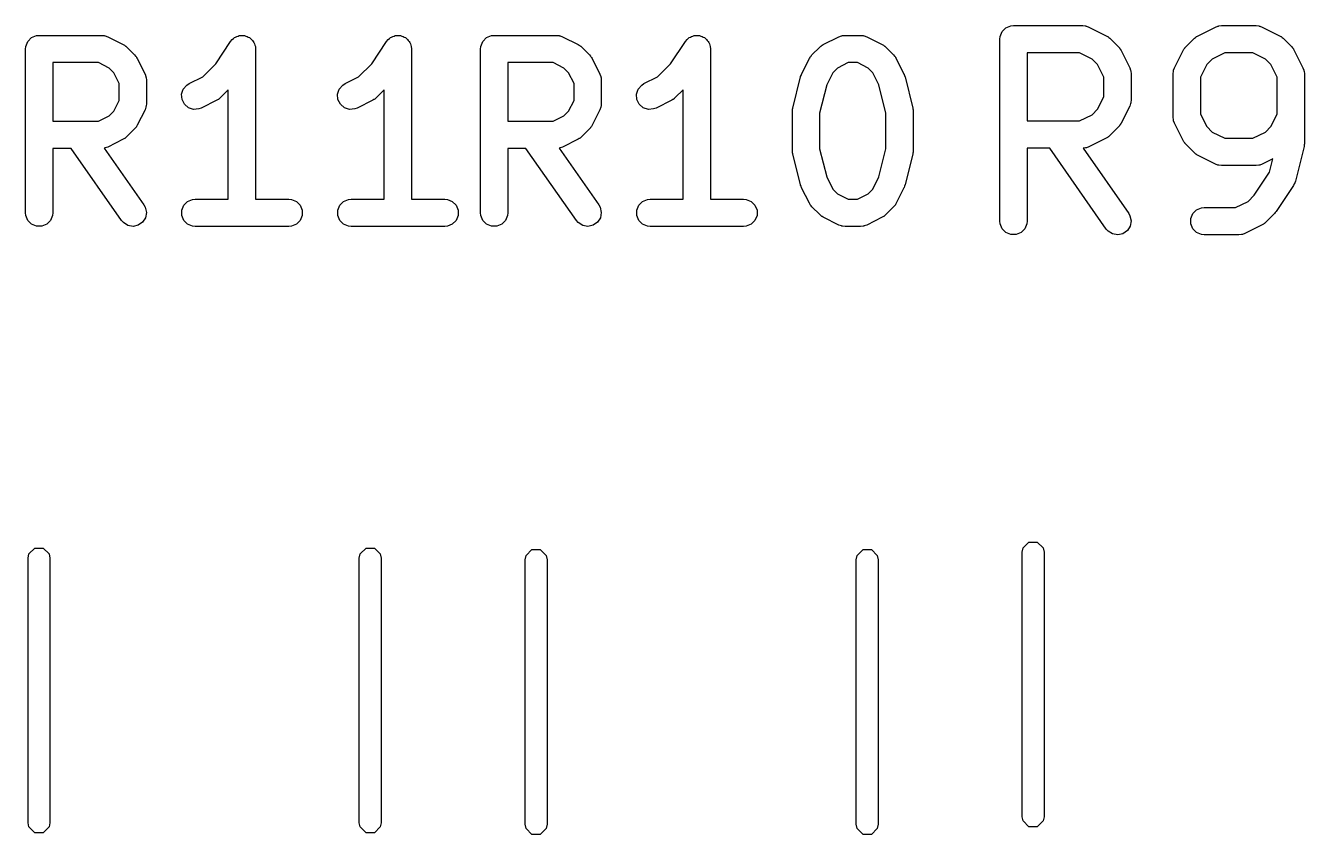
# Model space of a CAD drawing. Header units: millimetres. Extents: x 113.4 to 170.4, y -113 to -74.5.
# Drawn here: x 142.23 to 149.26, y -99.82 to -95.38 of the extents above; entities that cross this region are included whole.
import ezdxf

# ---------------------------------------------------------------- set-up
doc = ezdxf.new("R2010")
doc.units = ezdxf.units.MM
doc.layers.add('F.Silkscreen', color=41, linetype='CONTINUOUS', true_color=0xf2eda1)

msp = doc.modelspace()

# ---------------------------------------------------------------- linework, layer by layer
at = {"layer": 'F.Silkscreen', "linetype": 'CONTINUOUS'}
for p, q in [((142.244782, -95.466889), (142.265474, -95.446197)), ((142.265474, -95.446197), (142.29251, -95.434998)), ((142.29251, -95.434998), (142.307142, -95.433557)), ((142.307142, -95.433557), (142.649999, -95.433557)), ((142.649999, -95.433557), (142.664631, -95.434998)), ((142.664631, -95.434998), (142.66712, -95.436029)), ((142.66712, -95.436029), (142.669808, -95.43622)), ((142.669808, -95.43622), (142.68354, -95.441475)), ((142.68354, -95.441475), (142.769255, -95.484332)), ((143.374509, -95.451447), (143.37976, -95.446197)), ((143.37976, -95.446197), (143.386549, -95.443384)), ((143.386549, -95.443384), (143.392655, -95.439296)), ((143.392655, -95.439296), (143.399935, -95.437839)), ((143.399935, -95.437839), (143.406796, -95.434998)), ((143.406796, -95.434998), (143.414144, -95.434998)), ((143.414144, -95.434998), (143.421349, -95.433557)), ((143.421349, -95.433557), (143.428633, -95.434998)), ((143.428633, -95.434998), (143.43606, -95.434998)), ((143.43606, -95.434998), (143.442848, -95.43781)), ((143.442848, -95.43781), (143.450057, -95.439236)), ((143.450057, -95.439236), (143.456235, -95.443355)), ((143.456235, -95.443355), (143.463096, -95.446197)), ((143.463096, -95.446197), (143.468291, -95.451392)), ((144.231652, -95.451447), (144.236903, -95.446197)), ((144.236903, -95.446197), (144.243692, -95.443384)), ((144.243692, -95.443384), (144.249798, -95.439296)), ((144.249798, -95.439296), (144.257078, -95.437839)), ((144.257078, -95.437839), (144.263939, -95.434998)), ((144.263939, -95.434998), (144.271287, -95.434998)), ((144.271287, -95.434998), (144.278492, -95.433557)), ((144.278492, -95.433557), (144.285776, -95.434998)), ((144.285776, -95.434998), (144.293203, -95.434998)), ((144.293203, -95.434998), (144.299991, -95.43781)), ((144.299991, -95.43781), (144.3072, -95.439236)), ((144.3072, -95.439236), (144.313378, -95.443355)), ((144.313378, -95.443355), (144.320239, -95.446197)), ((144.320239, -95.446197), (144.325434, -95.451392)), ((144.744782, -95.466889), (144.765474, -95.446197)), ((144.765474, -95.446197), (144.79251, -95.434998)), ((144.79251, -95.434998), (144.807142, -95.433557)), ((144.807142, -95.433557), (145.149999, -95.433557)), ((145.149999, -95.433557), (145.164631, -95.434998)), ((145.164631, -95.434998), (145.16712, -95.436029)), ((145.16712, -95.436029), (145.169808, -95.43622)), ((145.169808, -95.43622), (145.18354, -95.441475)), ((145.18354, -95.441475), (145.269255, -95.484332)), ((145.874509, -95.451447), (145.87976, -95.446197)), ((145.87976, -95.446197), (145.886549, -95.443384)), ((145.886549, -95.443384), (145.892655, -95.439296)), ((145.892655, -95.439296), (145.899935, -95.437839)), ((145.899935, -95.437839), (145.906796, -95.434998)), ((145.906796, -95.434998), (145.914144, -95.434998)), ((145.914144, -95.434998), (145.921349, -95.433557)), ((145.921349, -95.433557), (145.928633, -95.434998)), ((145.928633, -95.434998), (145.93606, -95.434998)), ((145.93606, -95.434998), (145.942848, -95.43781)), ((145.942848, -95.43781), (145.950057, -95.439236)), ((145.950057, -95.439236), (145.956235, -95.443355)), ((145.956235, -95.443355), (145.963096, -95.446197)), ((145.963096, -95.446197), (145.968291, -95.451392)), ((146.616459, -95.484332), (146.702173, -95.441475)), ((146.702173, -95.441475), (146.715905, -95.43622)), ((146.715905, -95.43622), (146.718592, -95.436029)), ((146.718592, -95.436029), (146.721082, -95.434998)), ((146.721082, -95.434998), (146.735714, -95.433557)), ((146.735714, -95.433557), (146.821428, -95.433557)), ((146.821428, -95.433557), (146.83606, -95.434998)), ((146.83606, -95.434998), (146.838549, -95.436029)), ((146.838549, -95.436029), (146.841237, -95.43622)), ((146.841237, -95.43622), (146.854969, -95.441475)), ((146.854969, -95.441475), (146.940683, -95.484332)), ((147.586905, -95.454819), (147.588346, -95.440187)), ((147.588346, -95.440187), (147.599545, -95.413151)), ((147.599545, -95.413151), (147.620237, -95.392459)), ((147.620237, -95.392459), (147.647273, -95.38126)), ((147.647273, -95.38126), (147.661905, -95.379819)), ((147.661905, -95.379819), (148.042857, -95.379819)), ((148.042857, -95.379819), (148.057489, -95.38126)), ((148.057489, -95.38126), (148.059978, -95.382291)), ((148.059978, -95.382291), (148.062666, -95.382482)), ((148.062666, -95.382482), (148.076398, -95.387737)), ((148.076398, -95.387737), (148.171636, -95.435356)), ((148.171636, -95.435356), (148.177935, -95.43932)), ((148.177935, -95.43932), (148.179763, -95.440078)), ((148.179763, -95.440078), (148.181819, -95.441766)), ((148.181819, -95.441766), (148.184079, -95.443188)), ((148.184079, -95.443188), (148.185378, -95.444686)), ((148.185378, -95.444686), (148.191128, -95.449405)), ((148.656491, -95.449405), (148.66224, -95.444686)), ((148.66224, -95.444686), (148.66354, -95.443188)), ((148.66354, -95.443188), (148.665799, -95.441766)), ((148.665799, -95.441766), (148.667856, -95.440078)), ((148.667856, -95.440078), (148.669683, -95.43932)), ((148.669683, -95.43932), (148.675983, -95.435356)), ((148.675983, -95.435356), (148.771221, -95.387737)), ((148.771221, -95.387737), (148.784952, -95.382482)), ((148.784952, -95.382482), (148.787641, -95.38229)), ((148.787641, -95.38229), (148.79013, -95.38126)), ((148.79013, -95.38126), (148.804762, -95.379819)), ((148.804762, -95.379819), (148.995238, -95.379819)), ((148.995238, -95.379819), (149.00987, -95.38126)), ((149.00987, -95.38126), (149.012359, -95.382291)), ((149.012359, -95.382291), (149.015047, -95.382482)), ((149.015047, -95.382482), (149.028779, -95.387737)), ((149.028779, -95.387737), (149.124017, -95.435356)), ((149.124017, -95.435356), (149.130316, -95.43932)), ((149.130316, -95.43932), (149.132144, -95.440078)), ((149.132144, -95.440078), (149.1342, -95.441766)), ((149.1342, -95.441766), (149.13646, -95.443188)), ((149.13646, -95.443188), (149.137759, -95.444686)), ((149.137759, -95.444686), (149.143509, -95.449405)), ((142.232142, -95.508557), (142.233583, -95.493925)), ((142.232142, -96.408557), (142.232142, -95.508557)), ((142.233583, -95.493925), (142.244782, -95.466889)), ((142.769255, -95.484332), (142.775554, -95.488296)), ((142.775554, -95.488296), (142.777382, -95.489054)), ((142.777382, -95.489054), (142.779438, -95.490742)), ((142.779438, -95.490742), (142.781698, -95.492164)), ((142.781698, -95.492164), (142.782997, -95.493662)), ((142.782997, -95.493662), (142.788747, -95.498381)), ((142.788747, -95.498381), (142.831604, -95.541238)), ((143.277428, -95.589347), (143.359024, -95.466955)), ((143.359024, -95.466955), (143.359057, -95.466913)), ((143.359057, -95.466913), (143.359068, -95.466889)), ((143.359068, -95.466889), (143.359123, -95.466833)), ((143.359123, -95.466833), (143.36834, -95.455579)), ((143.36834, -95.455579), (143.374509, -95.451447)), ((143.468291, -95.451392), (143.474406, -95.455469)), ((143.474406, -95.455469), (143.478537, -95.461638)), ((143.478537, -95.461638), (143.483788, -95.466889)), ((143.483788, -95.466889), (143.4866, -95.473678)), ((143.4866, -95.473678), (143.490689, -95.479784)), ((143.490689, -95.479784), (143.492145, -95.487064)), ((143.492145, -95.487064), (143.494987, -95.493925)), ((143.494987, -95.493925), (143.496412, -95.508401)), ((143.496412, -95.508401), (143.496428, -95.508478)), ((143.496428, -95.508478), (143.496422, -95.508504)), ((143.496422, -95.508504), (143.496428, -95.508557)), ((143.496428, -95.508557), (143.496428, -96.333557)), ((144.134571, -95.589347), (144.216167, -95.466955)), ((144.216167, -95.466955), (144.2162, -95.466913)), ((144.2162, -95.466913), (144.216211, -95.466889)), ((144.216211, -95.466889), (144.216266, -95.466833)), ((144.216266, -95.466833), (144.225483, -95.455579)), ((144.225483, -95.455579), (144.231652, -95.451447)), ((144.325434, -95.451392), (144.331549, -95.455469)), ((144.331549, -95.455469), (144.33568, -95.461638)), ((144.33568, -95.461638), (144.340931, -95.466889)), ((144.340931, -95.466889), (144.343743, -95.473678)), ((144.343743, -95.473678), (144.347832, -95.479784)), ((144.347832, -95.479784), (144.349288, -95.487064)), ((144.349288, -95.487064), (144.35213, -95.493925)), ((144.35213, -95.493925), (144.353555, -95.508401)), ((144.353555, -95.508401), (144.353571, -95.508478)), ((144.353571, -95.508478), (144.353565, -95.508504)), ((144.353565, -95.508504), (144.353571, -95.508557)), ((144.353571, -95.508557), (144.353571, -96.333557)), ((144.732142, -95.508557), (144.733583, -95.493925)), ((144.732142, -96.408557), (144.732142, -95.508557)), ((144.733583, -95.493925), (144.744782, -95.466889)), ((145.269255, -95.484332), (145.275554, -95.488296)), ((145.275554, -95.488296), (145.277382, -95.489054)), ((145.277382, -95.489054), (145.279438, -95.490742)), ((145.279438, -95.490742), (145.281698, -95.492164)), ((145.281698, -95.492164), (145.282997, -95.493662)), ((145.282997, -95.493662), (145.288747, -95.498381)), ((145.288747, -95.498381), (145.331604, -95.541238)), ((145.777428, -95.589347), (145.859024, -95.466955)), ((145.859024, -95.466955), (145.859057, -95.466913)), ((145.859057, -95.466913), (145.859068, -95.466889)), ((145.859068, -95.466889), (145.859123, -95.466833)), ((145.859123, -95.466833), (145.86834, -95.455579)), ((145.86834, -95.455579), (145.874509, -95.451447)), ((145.968291, -95.451392), (145.974406, -95.455469)), ((145.974406, -95.455469), (145.978537, -95.461638)), ((145.978537, -95.461638), (145.983788, -95.466889)), ((145.983788, -95.466889), (145.9866, -95.473678)), ((145.9866, -95.473678), (145.990689, -95.479784)), ((145.990689, -95.479784), (145.992145, -95.487064)), ((145.992145, -95.487064), (145.994987, -95.493925)), ((145.994987, -95.493925), (145.996412, -95.508401)), ((145.996412, -95.508401), (145.996428, -95.508478)), ((145.996428, -95.508478), (145.996422, -95.508504)), ((145.996422, -95.508504), (145.996428, -95.508557)), ((145.996428, -95.508557), (145.996428, -96.333557)), ((146.55411, -95.541237), (146.596968, -95.49838)), ((146.596968, -95.49838), (146.602716, -95.493662)), ((146.602716, -95.493662), (146.604016, -95.492164)), ((146.604016, -95.492164), (146.606274, -95.490742)), ((146.606274, -95.490742), (146.608333, -95.489053)), ((146.608333, -95.489053), (146.610162, -95.488295)), ((146.610162, -95.488295), (146.616459, -95.484332)), ((146.940683, -95.484332), (146.946979, -95.488295)), ((146.946979, -95.488295), (146.948809, -95.489053)), ((146.948809, -95.489053), (146.950867, -95.490742)), ((146.950867, -95.490742), (146.953126, -95.492164)), ((146.953126, -95.492164), (146.954425, -95.493662)), ((146.954425, -95.493662), (146.960174, -95.49838)), ((146.960174, -95.49838), (147.003033, -95.541238)), ((147.586905, -96.454819), (147.586905, -95.454819)), ((148.191128, -95.449405), (148.238747, -95.497024)), ((148.238747, -95.497024), (148.243465, -95.502773)), ((148.243465, -95.502773), (148.244964, -95.504073)), ((148.244964, -95.504073), (148.246385, -95.506332)), ((148.246385, -95.506332), (148.248074, -95.508389)), ((148.248074, -95.508389), (148.248831, -95.510216)), ((148.248831, -95.510216), (148.252796, -95.516516)), ((148.252796, -95.516516), (148.300415, -95.611754)), ((148.547204, -95.611754), (148.594823, -95.516516)), ((148.594823, -95.516516), (148.598787, -95.510216)), ((148.598787, -95.510216), (148.599545, -95.508389)), ((148.599545, -95.508389), (148.601233, -95.506332)), ((148.601233, -95.506332), (148.602655, -95.504073)), ((148.602655, -95.504073), (148.604153, -95.502773)), ((148.604153, -95.502773), (148.608872, -95.497024)), ((148.608872, -95.497024), (148.656491, -95.449405)), ((149.143509, -95.449405), (149.191128, -95.497024)), ((149.191128, -95.497024), (149.195846, -95.502773)), ((149.195846, -95.502773), (149.197345, -95.504073)), ((149.197345, -95.504073), (149.198766, -95.506332)), ((149.198766, -95.506332), (149.200455, -95.508389)), ((149.200455, -95.508389), (149.201212, -95.510216)), ((149.201212, -95.510216), (149.205177, -95.516516)), ((149.205177, -95.516516), (149.252796, -95.611754)), ((142.632294, -95.583557), (142.382142, -95.583557)), ((142.382142, -95.583557), (142.382142, -95.904985)), ((142.691287, -95.613053), (142.632294, -95.583557)), ((142.831604, -95.541238), (142.836322, -95.546987)), ((142.836322, -95.546987), (142.837821, -95.548287)), ((142.837821, -95.548287), (142.839242, -95.550546)), ((142.839242, -95.550546), (142.840931, -95.552603)), ((142.840931, -95.552603), (142.841688, -95.55443)), ((142.841688, -95.55443), (142.845653, -95.56073)), ((142.845653, -95.56073), (142.88851, -95.646444)), ((145.132294, -95.583557), (144.882142, -95.583557)), ((144.882142, -95.583557), (144.882142, -95.904985)), ((145.191287, -95.613053), (145.132294, -95.583557)), ((145.331604, -95.541238), (145.336322, -95.546987)), ((145.336322, -95.546987), (145.337821, -95.548287)), ((145.337821, -95.548287), (145.339242, -95.550546)), ((145.339242, -95.550546), (145.340931, -95.552603)), ((145.340931, -95.552603), (145.341688, -95.55443)), ((145.341688, -95.55443), (145.345653, -95.56073)), ((145.345653, -95.56073), (145.38851, -95.646444)), ((146.497203, -95.646444), (146.54006, -95.56073)), ((146.54006, -95.56073), (146.544024, -95.55443)), ((146.544024, -95.55443), (146.544782, -95.552603)), ((146.544782, -95.552603), (146.546469, -95.550546)), ((146.546469, -95.550546), (146.547892, -95.548287)), ((146.547892, -95.548287), (146.549391, -95.546986)), ((146.549391, -95.546986), (146.55411, -95.541237)), ((146.753419, -95.583557), (146.694426, -95.613053)), ((146.803723, -95.583557), (146.753419, -95.583557)), ((146.862715, -95.613053), (146.803723, -95.583557)), ((147.003033, -95.541238), (147.007751, -95.546987)), ((147.007751, -95.546987), (147.00925, -95.548287)), ((147.00925, -95.548287), (147.010671, -95.550546)), ((147.010671, -95.550546), (147.01236, -95.552603)), ((147.01236, -95.552603), (147.013117, -95.55443)), ((147.013117, -95.55443), (147.017082, -95.56073)), ((147.017082, -95.56073), (147.059939, -95.646444)), ((148.025152, -95.529819), (147.736905, -95.529819)), ((147.736905, -95.529819), (147.736905, -95.903628)), ((148.093668, -95.564077), (148.025152, -95.529819)), ((148.124075, -95.594484), (148.093668, -95.564077)), ((148.753951, -95.564077), (148.723544, -95.594484)), ((148.822467, -95.529819), (148.753951, -95.564077)), ((148.977533, -95.529819), (148.822467, -95.529819)), ((149.046049, -95.564077), (148.977533, -95.529819)), ((149.076456, -95.594484), (149.046049, -95.564077)), ((142.716932, -95.638698), (142.691287, -95.613053)), ((142.746428, -95.69769), (142.716932, -95.638698)), ((142.88851, -95.646444), (142.893765, -95.660176)), ((143.205572, -95.661203), (143.277428, -95.589347)), ((144.062715, -95.661203), (144.134571, -95.589347)), ((145.216932, -95.638698), (145.191287, -95.613053)), ((145.246428, -95.69769), (145.216932, -95.638698)), ((145.38851, -95.646444), (145.393765, -95.660176)), ((145.705572, -95.661203), (145.777428, -95.589347)), ((146.491948, -95.660176), (146.494275, -95.654094)), ((146.494275, -95.654094), (146.496471, -95.647949)), ((146.496471, -95.647949), (146.496793, -95.647513)), ((146.496793, -95.647513), (146.497203, -95.646444)), ((146.66878, -95.638698), (146.635049, -95.70616)), ((146.694426, -95.613053), (146.66878, -95.638698)), ((146.888361, -95.638698), (146.862715, -95.613053)), ((146.922092, -95.70616), (146.888361, -95.638698)), ((147.059939, -95.646444), (147.060348, -95.647513)), ((147.060348, -95.647513), (147.060671, -95.647949)), ((147.060671, -95.647949), (147.062866, -95.654094)), ((147.062866, -95.654094), (147.065194, -95.660176)), ((148.158333, -95.663), (148.124075, -95.594484)), ((148.300415, -95.611754), (148.30567, -95.625485)), ((148.30567, -95.625485), (148.305861, -95.628174)), ((148.305861, -95.628174), (148.306892, -95.630663)), ((148.306892, -95.630663), (148.308333, -95.645295)), ((148.308333, -95.645295), (148.308333, -95.788152)), ((148.539286, -95.645295), (148.540727, -95.630663)), ((148.539286, -95.88339), (148.539286, -95.645295)), ((148.540727, -95.630663), (148.541758, -95.628173)), ((148.541758, -95.628173), (148.541949, -95.625486)), ((148.541949, -95.625486), (148.547204, -95.611754)), ((148.723544, -95.594484), (148.689286, -95.663)), ((149.110714, -95.663), (149.076456, -95.594484)), ((149.252796, -95.611754), (149.258051, -95.625485)), ((149.258051, -95.625485), (149.258242, -95.628174)), ((149.258242, -95.628174), (149.259273, -95.630663)), ((149.259273, -95.630663), (149.260714, -95.645295)), ((149.260714, -95.645295), (149.260714, -96.026247)), ((142.746428, -95.790852), (142.746428, -95.69769)), ((142.893765, -95.660176), (142.893955, -95.662863)), ((142.893955, -95.662863), (142.894987, -95.665353)), ((142.894987, -95.665353), (142.896428, -95.679985)), ((142.896428, -95.679985), (142.896428, -95.808557)), ((143.089874, -95.75632), (143.099127, -95.728559)), ((143.099127, -95.728559), (143.118301, -95.706451)), ((143.118301, -95.706451), (143.130743, -95.698618)), ((143.130743, -95.698618), (143.205572, -95.661203)), ((143.947017, -95.75632), (143.95627, -95.728559)), ((143.95627, -95.728559), (143.975444, -95.706451)), ((143.975444, -95.706451), (143.987886, -95.698618)), ((143.987886, -95.698618), (144.062715, -95.661203)), ((145.246428, -95.790852), (145.246428, -95.69769)), ((145.393765, -95.660176), (145.393955, -95.662863)), ((145.393955, -95.662863), (145.394987, -95.665353)), ((145.394987, -95.665353), (145.396428, -95.679985)), ((145.396428, -95.679985), (145.396428, -95.808557)), ((145.589874, -95.75632), (145.599127, -95.728559)), ((145.599127, -95.728559), (145.618301, -95.706451)), ((145.618301, -95.706451), (145.630743, -95.698618)), ((145.630743, -95.698618), (145.705572, -95.661203)), ((146.448667, -95.833224), (146.491524, -95.661795)), ((146.491524, -95.661795), (146.491909, -95.660715)), ((146.491909, -95.660715), (146.491948, -95.660176)), ((146.635049, -95.70616), (146.596428, -95.860647)), ((146.960714, -95.860647), (146.922092, -95.70616)), ((147.065194, -95.660176), (147.065232, -95.660715)), ((147.065232, -95.660715), (147.065618, -95.661795)), ((147.065618, -95.661795), (147.108475, -95.833224)), ((148.158333, -95.770447), (148.158333, -95.663)), ((148.689286, -95.663), (148.689286, -95.865685)), ((149.110714, -95.865685), (149.110714, -95.663)), ((142.716932, -95.849844), (142.746428, -95.790852)), ((143.091948, -95.78551), (143.089874, -95.75632)), ((143.105036, -95.811684), (143.091948, -95.78551)), ((143.283541, -95.789924), (143.197827, -95.832782)), ((143.289837, -95.78596), (143.283541, -95.789924)), ((143.291666, -95.785203), (143.289837, -95.78596)), ((143.293725, -95.783512), (143.291666, -95.785203)), ((143.295984, -95.782091), (143.293725, -95.783512)), ((143.297282, -95.780593), (143.295984, -95.782091)), ((143.303032, -95.775875), (143.297282, -95.780593)), ((143.346428, -95.732479), (143.303032, -95.775875)), ((143.346428, -96.333557), (143.346428, -95.732479)), ((143.949091, -95.78551), (143.947017, -95.75632)), ((143.962179, -95.811684), (143.949091, -95.78551)), ((144.140684, -95.789924), (144.05497, -95.832782)), ((144.14698, -95.78596), (144.140684, -95.789924)), ((144.148809, -95.785203), (144.14698, -95.78596)), ((144.150868, -95.783512), (144.148809, -95.785203)), ((144.153127, -95.782091), (144.150868, -95.783512)), ((144.154425, -95.780593), (144.153127, -95.782091)), ((144.160175, -95.775875), (144.154425, -95.780593)), ((144.203571, -95.732479), (144.160175, -95.775875)), ((144.203571, -96.333557), (144.203571, -95.732479)), ((145.216932, -95.849844), (145.246428, -95.790852)), ((145.591948, -95.78551), (145.589874, -95.75632)), ((145.605036, -95.811684), (145.591948, -95.78551)), ((145.783541, -95.789924), (145.697827, -95.832782)), ((145.789837, -95.78596), (145.783541, -95.789924)), ((145.791666, -95.785203), (145.789837, -95.78596)), ((145.793725, -95.783512), (145.791666, -95.785203)), ((145.795984, -95.782091), (145.793725, -95.783512)), ((145.797282, -95.780593), (145.795984, -95.782091)), ((145.803032, -95.775875), (145.797282, -95.780593)), ((145.846428, -95.732479), (145.803032, -95.775875)), ((145.846428, -96.333557), (145.846428, -95.732479)), ((148.124075, -95.838963), (148.158333, -95.770447)), ((148.308333, -95.788152), (148.306892, -95.802784)), ((142.691287, -95.875488), (142.716932, -95.849844)), ((142.88851, -95.842098), (142.845653, -95.927812)), ((142.893765, -95.828366), (142.88851, -95.842098)), ((142.893955, -95.825678), (142.893765, -95.828366)), ((142.894987, -95.823189), (142.893955, -95.825678)), ((142.896428, -95.808557), (142.894987, -95.823189)), ((143.127144, -95.830858), (143.105036, -95.811684)), ((143.154905, -95.840111), (143.127144, -95.830858)), ((143.184095, -95.838037), (143.154905, -95.840111)), ((143.197827, -95.832782), (143.184095, -95.838037)), ((143.984287, -95.830858), (143.962179, -95.811684)), ((144.012048, -95.840111), (143.984287, -95.830858)), ((144.041238, -95.838037), (144.012048, -95.840111)), ((144.05497, -95.832782), (144.041238, -95.838037)), ((145.191287, -95.875488), (145.216932, -95.849844)), ((145.38851, -95.842098), (145.345653, -95.927812)), ((145.393765, -95.828366), (145.38851, -95.842098)), ((145.393955, -95.825678), (145.393765, -95.828366)), ((145.394987, -95.823189), (145.393955, -95.825678)), ((145.396428, -95.808557), (145.394987, -95.823189)), ((145.627144, -95.830858), (145.605036, -95.811684)), ((145.654905, -95.840111), (145.627144, -95.830858)), ((145.684095, -95.838037), (145.654905, -95.840111)), ((145.697827, -95.832782), (145.684095, -95.838037)), ((146.446428, -95.851414), (146.446679, -95.84886)), ((146.446428, -96.0657), (146.446428, -95.851414)), ((146.446517, -95.847769), (146.447325, -95.842296)), ((146.446679, -95.84886), (146.446517, -95.847769)), ((146.447325, -95.842296), (146.447869, -95.836782)), ((146.447869, -95.836782), (146.448292, -95.83576)), ((146.448292, -95.83576), (146.448667, -95.833224)), ((146.596428, -95.860647), (146.596428, -96.056466)), ((146.960714, -96.056466), (146.960714, -95.860647)), ((147.108475, -95.833224), (147.10885, -95.835761)), ((147.10885, -95.835761), (147.109273, -95.836782)), ((147.109273, -95.836782), (147.109814, -95.842284)), ((147.109814, -95.842284), (147.110626, -95.847769)), ((147.110626, -95.847769), (147.110462, -95.848864)), ((147.110462, -95.848864), (147.110714, -95.851414)), ((147.110714, -95.851414), (147.110714, -96.0657)), ((148.025152, -95.903628), (148.093668, -95.86937)), ((148.093668, -95.86937), (148.124075, -95.838963)), ((148.300415, -95.821693), (148.252796, -95.916931)), ((148.30567, -95.807962), (148.300415, -95.821693)), ((148.305861, -95.805272), (148.30567, -95.807962)), ((148.306892, -95.802784), (148.305861, -95.805272)), ((148.689286, -95.865685), (148.723544, -95.934201)), ((149.076456, -95.934201), (149.110714, -95.865685)), ((142.382142, -95.904985), (142.632294, -95.904985)), ((142.632294, -95.904985), (142.691287, -95.875488)), ((142.839242, -95.937995), (142.837821, -95.940255)), ((142.840931, -95.935939), (142.839242, -95.937995)), ((142.841688, -95.934111), (142.840931, -95.935939)), ((142.845653, -95.927812), (142.841688, -95.934111)), ((144.882142, -95.904985), (145.132294, -95.904985)), ((145.132294, -95.904985), (145.191287, -95.875488)), ((145.339242, -95.937995), (145.337821, -95.940255)), ((145.340931, -95.935939), (145.339242, -95.937995)), ((145.341688, -95.934111), (145.340931, -95.935939)), ((145.345653, -95.927812), (145.341688, -95.934111)), ((147.736905, -95.903628), (148.025152, -95.903628)), ((148.238747, -95.936423), (148.191128, -95.984042)), ((148.243465, -95.930673), (148.238747, -95.936423)), ((148.244964, -95.929374), (148.243465, -95.930673)), ((148.246385, -95.927114), (148.244964, -95.929374)), ((148.248074, -95.925058), (148.246385, -95.927114)), ((148.248831, -95.92323), (148.248074, -95.925058)), ((148.252796, -95.916931), (148.248831, -95.92323)), ((148.540727, -95.898022), (148.539286, -95.88339)), ((148.541758, -95.900511), (148.540727, -95.898022)), ((148.541949, -95.903199), (148.541758, -95.900511)), ((148.547204, -95.916931), (148.541949, -95.903199)), ((148.594823, -96.012169), (148.547204, -95.916931)), ((148.723544, -95.934201), (148.753951, -95.964608)), ((149.046049, -95.964608), (149.076456, -95.934201)), ((142.769255, -96.00421), (142.68354, -96.047067)), ((142.775554, -96.000245), (142.769255, -96.00421)), ((142.777382, -95.999488), (142.775554, -96.000245)), ((142.779438, -95.997799), (142.777382, -95.999488)), ((142.781698, -95.996378), (142.779438, -95.997799)), ((142.782997, -95.994879), (142.781698, -95.996378)), ((142.788747, -95.990161), (142.782997, -95.994879)), ((142.831604, -95.947304), (142.788747, -95.990161)), ((142.836322, -95.941554), (142.831604, -95.947304)), ((142.837821, -95.940255), (142.836322, -95.941554)), ((145.269255, -96.00421), (145.18354, -96.047067)), ((145.275554, -96.000245), (145.269255, -96.00421)), ((145.277382, -95.999488), (145.275554, -96.000245)), ((145.279438, -95.997799), (145.277382, -95.999488)), ((145.281698, -95.996378), (145.279438, -95.997799)), ((145.282997, -95.994879), (145.281698, -95.996378)), ((145.288747, -95.990161), (145.282997, -95.994879)), ((145.331604, -95.947304), (145.288747, -95.990161)), ((145.336322, -95.941554), (145.331604, -95.947304)), ((145.337821, -95.940255), (145.336322, -95.941554)), ((148.171636, -95.998091), (148.076398, -96.04571)), ((148.177935, -95.994126), (148.171636, -95.998091)), ((148.179763, -95.993369), (148.177935, -95.994126)), ((148.181819, -95.99168), (148.179763, -95.993369)), ((148.184079, -95.990259), (148.181819, -95.99168)), ((148.185378, -95.98876), (148.184079, -95.990259)), ((148.191128, -95.984042), (148.185378, -95.98876)), ((148.753951, -95.964608), (148.822467, -95.998866)), ((148.822467, -95.998866), (148.977533, -95.998866)), ((148.977533, -95.998866), (149.046049, -95.964608)), ((142.482379, -96.054985), (142.382142, -96.054985)), ((142.382142, -96.054985), (142.382142, -96.408557)), ((142.759986, -96.451567), (142.482379, -96.054985)), ((142.664631, -96.053544), (142.664478, -96.053558)), ((142.664478, -96.053558), (142.882871, -96.365548)), ((142.66712, -96.052512), (142.664631, -96.053544)), ((142.669808, -96.052322), (142.66712, -96.052512)), ((142.68354, -96.047067), (142.669808, -96.052322)), ((144.982379, -96.054985), (144.882142, -96.054985)), ((144.882142, -96.054985), (144.882142, -96.408557)), ((145.259986, -96.451567), (144.982379, -96.054985)), ((145.164631, -96.053544), (145.164478, -96.053558)), ((145.164478, -96.053558), (145.382871, -96.365548)), ((145.16712, -96.052512), (145.164631, -96.053544)), ((145.169808, -96.052322), (145.16712, -96.052512)), ((145.18354, -96.047067), (145.169808, -96.052322)), ((146.446679, -96.068253), (146.446428, -96.0657)), ((146.446517, -96.069346), (146.446679, -96.068253)), ((146.447326, -96.074819), (146.446517, -96.069346)), ((146.447869, -96.080332), (146.447326, -96.074819)), ((146.448291, -96.081353), (146.447869, -96.080332)), ((146.596428, -96.056466), (146.635049, -96.210952)), ((146.922092, -96.210952), (146.960714, -96.056466)), ((147.109273, -96.080332), (147.10885, -96.081352)), ((147.109814, -96.074829), (147.109273, -96.080332)), ((147.110626, -96.069345), (147.109814, -96.074829)), ((147.110714, -96.0657), (147.110462, -96.068249)), ((147.110462, -96.068249), (147.110626, -96.069345)), ((147.860951, -96.053628), (147.736905, -96.053628)), ((147.736905, -96.053628), (147.736905, -96.454819)), ((148.171891, -96.497829), (147.860951, -96.053628)), ((148.057489, -96.052187), (148.043972, -96.053518)), ((148.043972, -96.053518), (148.294776, -96.41181)), ((148.059978, -96.051155), (148.057489, -96.052187)), ((148.062666, -96.050965), (148.059978, -96.051155)), ((148.076398, -96.04571), (148.062666, -96.050965)), ((148.598787, -96.018468), (148.594823, -96.012169)), ((148.599545, -96.020296), (148.598787, -96.018468)), ((148.601233, -96.022352), (148.599545, -96.020296)), ((148.602655, -96.024612), (148.601233, -96.022352)), ((148.604153, -96.025911), (148.602655, -96.024612)), ((148.608872, -96.031661), (148.604153, -96.025911)), ((148.656491, -96.07928), (148.608872, -96.031661)), ((148.66224, -96.083998), (148.656491, -96.07928)), ((149.258475, -96.044437), (149.210856, -96.234913)), ((149.25885, -96.0419), (149.258475, -96.044437)), ((149.259273, -96.040879), (149.25885, -96.0419)), ((149.259815, -96.035366), (149.259273, -96.040879)), ((149.260625, -96.029893), (149.259815, -96.035366)), ((149.260714, -96.026247), (149.260462, -96.0288)), ((149.260462, -96.0288), (149.260625, -96.029893)), ((146.448667, -96.08389), (146.448291, -96.081353)), ((146.491524, -96.255318), (146.448667, -96.08389)), ((147.108475, -96.08389), (147.065618, -96.255318)), ((147.10885, -96.081352), (147.108475, -96.08389)), ((148.66354, -96.085497), (148.66224, -96.083998)), ((148.665799, -96.086918), (148.66354, -96.085497)), ((148.667856, -96.088607), (148.665799, -96.086918)), ((148.669683, -96.089364), (148.667856, -96.088607)), ((148.675983, -96.093329), (148.669683, -96.089364)), ((148.771221, -96.140948), (148.675983, -96.093329)), ((148.784952, -96.146203), (148.771221, -96.140948)), ((148.787641, -96.146394), (148.784952, -96.146203)), ((148.79013, -96.147425), (148.787641, -96.146394)), ((148.804762, -96.148866), (148.79013, -96.147425)), ((148.995238, -96.148866), (148.804762, -96.148866)), ((149.00987, -96.147425), (148.995238, -96.148866)), ((149.012359, -96.146393), (149.00987, -96.147425)), ((149.015047, -96.146203), (149.012359, -96.146393)), ((149.028779, -96.140948), (149.015047, -96.146203)), ((149.087009, -96.111833), (149.028779, -96.140948)), ((149.068485, -96.185929), (149.087009, -96.111833)), ((146.635049, -96.210952), (146.668781, -96.278415)), ((146.888361, -96.278415), (146.922092, -96.210952)), ((148.98457, -96.3118), (149.068485, -96.185929)), ((146.491909, -96.256397), (146.491524, -96.255318)), ((146.491948, -96.256937), (146.491909, -96.256397)), ((146.494275, -96.263018), (146.491948, -96.256937)), ((146.496471, -96.269164), (146.494275, -96.263018)), ((146.496793, -96.269599), (146.496471, -96.269164)), ((146.497203, -96.270669), (146.496793, -96.269599)), ((146.54006, -96.356383), (146.497203, -96.270669)), ((146.668781, -96.278415), (146.694427, -96.304061)), ((146.862715, -96.304061), (146.888361, -96.278415)), ((147.059939, -96.270669), (147.017082, -96.356383)), ((147.060348, -96.269599), (147.059939, -96.270669)), ((147.060671, -96.269164), (147.060348, -96.269599)), ((147.062866, -96.263018), (147.060671, -96.269164)), ((147.065194, -96.256937), (147.062866, -96.263018)), ((147.065232, -96.256397), (147.065194, -96.256937)), ((147.065618, -96.255318), (147.065232, -96.256397)), ((149.200499, -96.258325), (149.105261, -96.401183)), ((149.204803, -96.25025), (149.200499, -96.258325)), ((149.205909, -96.248759), (149.204803, -96.25025)), ((149.206538, -96.246996), (149.205909, -96.248759)), ((149.207416, -96.245351), (149.206538, -96.246996)), ((149.207774, -96.243536), (149.207416, -96.245351)), ((149.210856, -96.234913), (149.207774, -96.243536)), ((143.101925, -96.366889), (143.122617, -96.346197)), ((143.122617, -96.346197), (143.149653, -96.334998)), ((143.149653, -96.334998), (143.164285, -96.333557)), ((143.164285, -96.333557), (143.346428, -96.333557)), ((143.496428, -96.333557), (143.678571, -96.333557)), ((143.678571, -96.333557), (143.693203, -96.334998)), ((143.693203, -96.334998), (143.720239, -96.346197)), ((143.720239, -96.346197), (143.740931, -96.366889)), ((143.959068, -96.366889), (143.97976, -96.346197)), ((143.97976, -96.346197), (144.006796, -96.334998)), ((144.006796, -96.334998), (144.021428, -96.333557)), ((144.021428, -96.333557), (144.203571, -96.333557)), ((144.353571, -96.333557), (144.535714, -96.333557)), ((144.535714, -96.333557), (144.550346, -96.334998)), ((144.550346, -96.334998), (144.577382, -96.346197)), ((144.577382, -96.346197), (144.598074, -96.366889)), ((145.601925, -96.366889), (145.622617, -96.346197)), ((145.622617, -96.346197), (145.649653, -96.334998)), ((145.649653, -96.334998), (145.664285, -96.333557)), ((145.664285, -96.333557), (145.846428, -96.333557)), ((145.996428, -96.333557), (146.178571, -96.333557)), ((146.178571, -96.333557), (146.193203, -96.334998)), ((146.193203, -96.334998), (146.220239, -96.346197)), ((146.220239, -96.346197), (146.240931, -96.366889)), ((146.544024, -96.362682), (146.54006, -96.356383)), ((146.694427, -96.304061), (146.753419, -96.333557)), ((146.753419, -96.333557), (146.803723, -96.333557)), ((146.803723, -96.333557), (146.862715, -96.304061)), ((147.017082, -96.356383), (147.013117, -96.362682)), ((148.882295, -96.379819), (148.95081, -96.345561)), ((148.95081, -96.345561), (148.98457, -96.3118)), ((142.233583, -96.423189), (142.232142, -96.408557)), ((142.244782, -96.450225), (142.233583, -96.423189)), ((142.380701, -96.423189), (142.369502, -96.450225)), ((142.382142, -96.408557), (142.380701, -96.423189)), ((142.882871, -96.365548), (142.890081, -96.378361)), ((142.890081, -96.378361), (142.896411, -96.406932)), ((142.896411, -96.406932), (142.891325, -96.43575)), ((143.090726, -96.393925), (143.101925, -96.366889)), ((143.090726, -96.423189), (143.090726, -96.393925)), ((143.101925, -96.450225), (143.090726, -96.423189)), ((143.740931, -96.366889), (143.75213, -96.393925)), ((143.75213, -96.423189), (143.740931, -96.450225)), ((143.75213, -96.393925), (143.75213, -96.423189)), ((143.947869, -96.393925), (143.959068, -96.366889)), ((143.947869, -96.423189), (143.947869, -96.393925)), ((143.959068, -96.450225), (143.947869, -96.423189)), ((144.598074, -96.366889), (144.609273, -96.393925)), ((144.609273, -96.423189), (144.598074, -96.450225)), ((144.609273, -96.393925), (144.609273, -96.423189)), ((144.733583, -96.423189), (144.732142, -96.408557)), ((144.744782, -96.450225), (144.733583, -96.423189)), ((144.880701, -96.423189), (144.869502, -96.450225)), ((144.882142, -96.408557), (144.880701, -96.423189)), ((145.382871, -96.365548), (145.390081, -96.378361)), ((145.390081, -96.378361), (145.396411, -96.406932)), ((145.396411, -96.406932), (145.391325, -96.43575)), ((145.590726, -96.393925), (145.601925, -96.366889)), ((145.590726, -96.423189), (145.590726, -96.393925)), ((145.601925, -96.450225), (145.590726, -96.423189)), ((146.240931, -96.366889), (146.25213, -96.393925)), ((146.25213, -96.423189), (146.240931, -96.450225)), ((146.25213, -96.393925), (146.25213, -96.423189)), ((146.544782, -96.36451), (146.544024, -96.362682)), ((146.54647, -96.366566), (146.544782, -96.36451)), ((146.547892, -96.368826), (146.54647, -96.366566)), ((146.54939, -96.370125), (146.547892, -96.368826)), ((146.554109, -96.375875), (146.54939, -96.370125)), ((146.596967, -96.418733), (146.554109, -96.375875)), ((146.602716, -96.423451), (146.596967, -96.418733)), ((146.604016, -96.42495), (146.602716, -96.423451)), ((146.606275, -96.426371), (146.604016, -96.42495)), ((146.608332, -96.42806), (146.606275, -96.426371)), ((146.610159, -96.428817), (146.608332, -96.42806)), ((146.616459, -96.432782), (146.610159, -96.428817)), ((146.946982, -96.428817), (146.940683, -96.432782)), ((146.94881, -96.42806), (146.946982, -96.428817)), ((146.950866, -96.426371), (146.94881, -96.42806)), ((146.953126, -96.42495), (146.950866, -96.426371)), ((146.954425, -96.423451), (146.953126, -96.42495)), ((146.960175, -96.418733), (146.954425, -96.423451)), ((147.003033, -96.375875), (146.960175, -96.418733)), ((147.007751, -96.370125), (147.003033, -96.375875)), ((147.00925, -96.368826), (147.007751, -96.370125)), ((147.010671, -96.366566), (147.00925, -96.368826)), ((147.01236, -96.36451), (147.010671, -96.366566)), ((147.013117, -96.362682), (147.01236, -96.36451)), ((148.294776, -96.41181), (148.301986, -96.424623)), ((148.301986, -96.424623), (148.308315, -96.453194)), ((148.635965, -96.440187), (148.647164, -96.413151)), ((148.647164, -96.413151), (148.667856, -96.392459)), ((148.667856, -96.392459), (148.694892, -96.38126)), ((148.694892, -96.38126), (148.709524, -96.379819)), ((148.709524, -96.379819), (148.882295, -96.379819)), ((149.09589, -96.412613), (149.048272, -96.460232)), ((149.095923, -96.412572), (149.09589, -96.412613)), ((149.095945, -96.412558), (149.095923, -96.412572)), ((149.100684, -96.406771), (149.095945, -96.412558)), ((149.105218, -96.401247), (149.100684, -96.406771)), ((149.105227, -96.401223), (149.105218, -96.401247)), ((149.105261, -96.401183), (149.105227, -96.401223)), ((142.265474, -96.470917), (142.244782, -96.450225)), ((142.29251, -96.482116), (142.265474, -96.470917)), ((142.321774, -96.482116), (142.29251, -96.482116)), ((142.34881, -96.470917), (142.321774, -96.482116)), ((142.369502, -96.450225), (142.34881, -96.470917)), ((142.769557, -96.462728), (142.759986, -96.451567)), ((142.794236, -96.478454), (142.769557, -96.462728)), ((142.823054, -96.48354), (142.794236, -96.478454)), ((142.851625, -96.47721), (142.823054, -96.48354)), ((142.875599, -96.460428), (142.851625, -96.47721)), ((142.891325, -96.43575), (142.875599, -96.460428)), ((143.122617, -96.470917), (143.101925, -96.450225)), ((143.149653, -96.482116), (143.122617, -96.470917)), ((143.164285, -96.483557), (143.149653, -96.482116)), ((143.678571, -96.483557), (143.164285, -96.483557)), ((143.693203, -96.482116), (143.678571, -96.483557)), ((143.720239, -96.470917), (143.693203, -96.482116)), ((143.740931, -96.450225), (143.720239, -96.470917)), ((143.97976, -96.470917), (143.959068, -96.450225)), ((144.006796, -96.482116), (143.97976, -96.470917)), ((144.021428, -96.483557), (144.006796, -96.482116)), ((144.535714, -96.483557), (144.021428, -96.483557)), ((144.550346, -96.482116), (144.535714, -96.483557)), ((144.577382, -96.470917), (144.550346, -96.482116)), ((144.598074, -96.450225), (144.577382, -96.470917)), ((144.765474, -96.470917), (144.744782, -96.450225)), ((144.79251, -96.482116), (144.765474, -96.470917)), ((144.821774, -96.482116), (144.79251, -96.482116)), ((144.84881, -96.470917), (144.821774, -96.482116)), ((144.869502, -96.450225), (144.84881, -96.470917)), ((145.269557, -96.462728), (145.259986, -96.451567)), ((145.294236, -96.478454), (145.269557, -96.462728)), ((145.323054, -96.48354), (145.294236, -96.478454)), ((145.351625, -96.47721), (145.323054, -96.48354)), ((145.375599, -96.460428), (145.351625, -96.47721)), ((145.391325, -96.43575), (145.375599, -96.460428)), ((145.622617, -96.470917), (145.601925, -96.450225)), ((145.649653, -96.482116), (145.622617, -96.470917)), ((145.664285, -96.483557), (145.649653, -96.482116)), ((146.178571, -96.483557), (145.664285, -96.483557)), ((146.193203, -96.482116), (146.178571, -96.483557)), ((146.220239, -96.470917), (146.193203, -96.482116)), ((146.240931, -96.450225), (146.220239, -96.470917)), ((146.702173, -96.475639), (146.616459, -96.432782)), ((146.715905, -96.480894), (146.702173, -96.475639)), ((146.718592, -96.481084), (146.715905, -96.480894)), ((146.721082, -96.482116), (146.718592, -96.481084)), ((146.735714, -96.483557), (146.721082, -96.482116)), ((146.821428, -96.483557), (146.735714, -96.483557)), ((146.83606, -96.482116), (146.821428, -96.483557)), ((146.838549, -96.481084), (146.83606, -96.482116)), ((146.841237, -96.480894), (146.838549, -96.481084)), ((146.854969, -96.475639), (146.841237, -96.480894)), ((146.940683, -96.432782), (146.854969, -96.475639)), ((147.588346, -96.469451), (147.586905, -96.454819)), ((147.599545, -96.496487), (147.588346, -96.469451)), ((147.620237, -96.517179), (147.599545, -96.496487)), ((147.724265, -96.496487), (147.703573, -96.517179)), ((147.735464, -96.469451), (147.724265, -96.496487)), ((147.736905, -96.454819), (147.735464, -96.469451)), ((148.181462, -96.508989), (148.171891, -96.497829)), ((148.30323, -96.482012), (148.287503, -96.50669)), ((148.308315, -96.453194), (148.30323, -96.482012)), ((148.635965, -96.469451), (148.635965, -96.440187)), ((148.647164, -96.496487), (148.635965, -96.469451)), ((148.667856, -96.517179), (148.647164, -96.496487)), ((149.028779, -96.474282), (148.933541, -96.521901)), ((149.035078, -96.470317), (149.028779, -96.474282)), ((149.036906, -96.46956), (149.035078, -96.470317)), ((149.038962, -96.467872), (149.036906, -96.46956)), ((149.041222, -96.46645), (149.038962, -96.467872)), ((149.042522, -96.46495), (149.041222, -96.46645)), ((149.048272, -96.460232), (149.042522, -96.46495)), ((147.647273, -96.528378), (147.620237, -96.517179)), ((147.676537, -96.528378), (147.647273, -96.528378)), ((147.703573, -96.517179), (147.676537, -96.528378)), ((148.206141, -96.524716), (148.181462, -96.508989)), ((148.234958, -96.529802), (148.206141, -96.524716)), ((148.263529, -96.523472), (148.234958, -96.529802)), ((148.287503, -96.50669), (148.263529, -96.523472)), ((148.694892, -96.528378), (148.667856, -96.517179)), ((148.709524, -96.529819), (148.694892, -96.528378)), ((148.9, -96.529819), (148.709524, -96.529819)), ((148.914632, -96.528378), (148.9, -96.529819)), ((148.917121, -96.527346), (148.914632, -96.528378)), ((148.919809, -96.527156), (148.917121, -96.527346)), ((148.933541, -96.521901), (148.919809, -96.527156)), ((142.250883, -98.283308), (142.283355, -98.250836)), ((142.283355, -98.250836), (142.329277, -98.250836)), ((142.329277, -98.250836), (142.361749, -98.283308)), ((144.070883, -98.283308), (144.103355, -98.250836)), ((144.103355, -98.250836), (144.149277, -98.250836)), ((144.149277, -98.250836), (144.181749, -98.283308)), ((144.982514, -98.291642), (145.014986, -98.25917)), ((145.014986, -98.25917), (145.060908, -98.25917)), ((145.060908, -98.25917), (145.09338, -98.291642)), ((146.802514, -98.291642), (146.834986, -98.25917)), ((146.834986, -98.25917), (146.880908, -98.25917)), ((146.880908, -98.25917), (146.91338, -98.291642)), ((147.709579, -98.272936), (147.714146, -98.249975)), ((147.714146, -98.249975), (147.746618, -98.217503)), ((147.746618, -98.217503), (147.79254, -98.217503)), ((147.79254, -98.217503), (147.825012, -98.249975)), ((147.825012, -98.249975), (147.829579, -98.272936)), ((142.246316, -98.306269), (142.250883, -98.283308)), ((142.246316, -99.760397), (142.246316, -98.306269)), ((142.361749, -98.283308), (142.366316, -98.306269)), ((142.366316, -98.306269), (142.366316, -99.760397)), ((144.066316, -98.306269), (144.070883, -98.283308)), ((144.066316, -99.760397), (144.066316, -98.306269)), ((144.181749, -98.283308), (144.186316, -98.306269)), ((144.186316, -98.306269), (144.186316, -99.760397)), ((144.977947, -98.314603), (144.982514, -98.291642)), ((144.977947, -99.768731), (144.977947, -98.314603)), ((145.09338, -98.291642), (145.097947, -98.314603)), ((145.097947, -98.314603), (145.097947, -99.768731)), ((146.797947, -98.314603), (146.802514, -98.291642)), ((146.797947, -99.768731), (146.797947, -98.314603)), ((146.91338, -98.291642), (146.917947, -98.314603)), ((146.917947, -98.314603), (146.917947, -99.768731)), ((147.709579, -99.727064), (147.709579, -98.272936)), ((147.829579, -98.272936), (147.829579, -99.727064)), ((147.714146, -99.750025), (147.709579, -99.727064)), ((147.829579, -99.727064), (147.825012, -99.750025)), ((142.250883, -99.783358), (142.246316, -99.760397)), ((142.283355, -99.81583), (142.250883, -99.783358)), ((142.361749, -99.783358), (142.329277, -99.81583)), ((142.366316, -99.760397), (142.361749, -99.783358)), ((144.070883, -99.783358), (144.066316, -99.760397)), ((144.103355, -99.81583), (144.070883, -99.783358)), ((144.181749, -99.783358), (144.149277, -99.81583)), ((144.186316, -99.760397), (144.181749, -99.783358)), ((144.982514, -99.791692), (144.977947, -99.768731)), ((145.014986, -99.824164), (144.982514, -99.791692)), ((145.09338, -99.791692), (145.060908, -99.824164)), ((145.097947, -99.768731), (145.09338, -99.791692)), ((146.802514, -99.791692), (146.797947, -99.768731)), ((146.834986, -99.824164), (146.802514, -99.791692)), ((146.91338, -99.791692), (146.880908, -99.824164)), ((146.917947, -99.768731), (146.91338, -99.791692)), ((147.746618, -99.782497), (147.714146, -99.750025)), ((147.79254, -99.782497), (147.746618, -99.782497)), ((147.825012, -99.750025), (147.79254, -99.782497)), ((142.329277, -99.81583), (142.283355, -99.81583)), ((144.149277, -99.81583), (144.103355, -99.81583)), ((145.060908, -99.824164), (145.014986, -99.824164)), ((146.880908, -99.824164), (146.834986, -99.824164))]:
    msp.add_line(p, q, dxfattribs=at)

doc.saveas('drawing.dxf')
